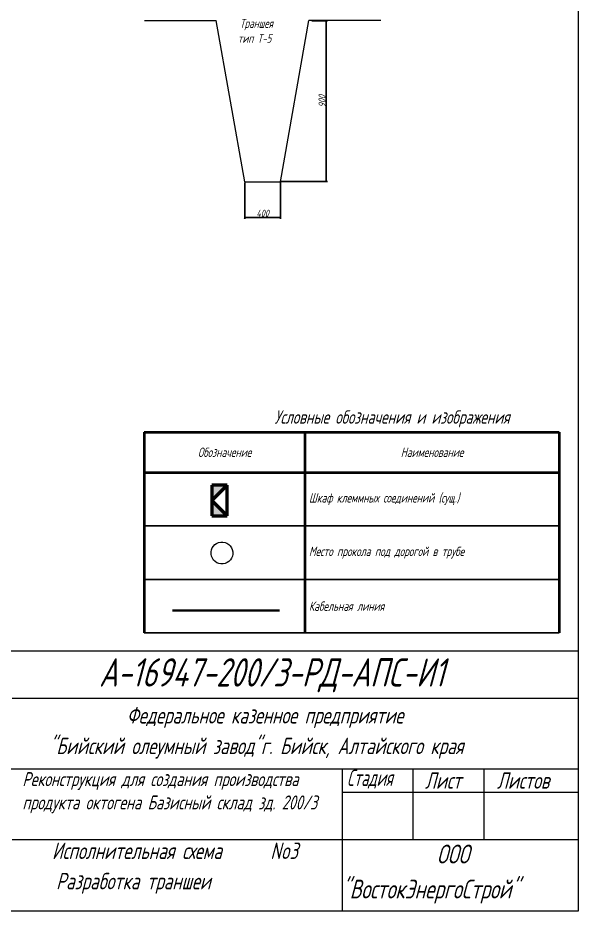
# Model space of a CAD drawing. Header units: millimetres. Extents: x 10081 to 14674, y 790 to 10644.
# Drawn here: x 13584 to 14065, y 7891 to 8658 of the extents above; entities that cross this region are included whole.
import ezdxf

# ---------------------------------------------------------------- set-up
doc = ezdxf.new("R2010")
doc.units = ezdxf.units.MM
doc.layers.get('Defpoints').update_dxf_attribs({"color": 33})
for name, color, linetype, lineweight in [('ИИ_ОФОРМЛЕНИЕ_025', 7, 'Continuous', 25), ('Линия связи (Вновь)', 3, 'Continuous', 60), ('Размерная', 4, 'Continuous', 25), ('Рамка толстая', 7, 'Continuous', 60), ('ТаБлица', 253, 'Continuous', 25), ('текст', 7, 'Continuous', 25), ('Щиты пульты (Вновь)', 5, 'Continuous', 50), ('Элемент эл. схем', 7, 'Continuous', 35)]:
    doc.layers.add(name, color=color, linetype=linetype, lineweight=lineweight)
doc.styles.add('Simplex', font='simplex.shx', dxfattribs={"width": 0.7, "oblique": 15})
doc.styles.get("Standard").update_dxf_attribs({"font": 'arial.ttf'})
doc.dimstyles.new('Simplex', dxfattribs={"dimtxt": 2.5, "dimasz": 2.5, "dimexe": 1.25, "dimexo": 0.625, "dimtad": 1, "dimtxsty": 'Simplex', "dimcen": 2.5, "dimclrt": 2, "dimadec": 0, "dimazin": 0, "dimtfac": 1, "dimtmove": 0, "dimatfit": 3, "dimfxl": 1, "dimarcsym": 0})

# ---------------------------------------------------------------- blocks, each defined once
blk = doc.blocks.new('_ArchTick')
at = {"color": 0, "linetype": 'ByBlock', "const_width": 0.15}
blk.add_lwpolyline([(-0.5, -0.5), (0.5, 0.5)], dxfattribs=at)
blk = doc.blocks.new('*D66')
at = {"layer": 'Defpoints', "color": 0, "lineweight": 40, "transparency": 16777216}
for p in [(13835.48, 8655.83), (13848.46, 8655.83), (13808.13, 8517.61)]:
    blk.add_point(p, dxfattribs=at)
at = {"layer": 'Размерная', "color": 0, "lineweight": -2, "transparency": 16777216}
for p, q in [((13836.1, 8655.83), (13849.71, 8655.83)), ((13848.46, 8517.61), (13848.46, 8655.83)), ((13808.75, 8517.61), (13849.71, 8517.61))]:
    blk.add_line(p, q, dxfattribs=at)
at = {"layer": 'Размерная', "color": 0, "lineweight": -2, "transparency": 16777216, "xscale": 1.5, "yscale": 1.5, "zscale": 1.5}
for p, rotation in [((13848.46, 8655.83), 90), ((13848.46, 8517.61), 270)]:
    blk.add_blockref('_ArchTick', p, dxfattribs=dict(at, rotation=rotation))
at = {"layer": 'Размерная', "color": 2, "lineweight": 20, "transparency": 16777216, "insert": (13844.83, 8586.72), "char_height": 2, "attachment_point": 5, "rotation": 90, "style": 'Simplex'}
blk.add_mtext('{\\H3x;\\C256;900}', dxfattribs=at)
blk = doc.blocks.new('*D67')
at = {"layer": 'Defpoints', "color": 0, "lineweight": 40, "transparency": 16777216}
for p in [(13778.43, 8517.5), (13809.23, 8517.5), (13809.23, 8486.75)]:
    blk.add_point(p, dxfattribs=at)
at = {"layer": 'Размерная', "color": 0, "lineweight": -2, "transparency": 16777216}
for p, q in [((13778.43, 8516.88), (13778.43, 8485.5)), ((13809.23, 8516.88), (13809.23, 8485.5)), ((13778.43, 8486.75), (13809.23, 8486.75))]:
    blk.add_line(p, q, dxfattribs=at)
at = {"layer": 'Размерная', "color": 0, "lineweight": -2, "transparency": 16777216, "xscale": 1.5, "yscale": 1.5, "zscale": 1.5, "rotation": 180}
blk.add_blockref('_ArchTick', (13778.43, 8486.75), dxfattribs=at)
at = {"layer": 'Размерная', "color": 0, "lineweight": -2, "transparency": 16777216, "xscale": 1.5, "yscale": 1.5, "zscale": 1.5}
blk.add_blockref('_ArchTick', (13809.23, 8486.75), dxfattribs=at)
at = {"layer": 'Размерная', "color": 2, "lineweight": 20, "transparency": 16777216, "insert": (13793.83, 8490.38), "char_height": 2, "attachment_point": 5, "style": 'Simplex'}
blk.add_mtext('{\\H3x;\\C256;400}', dxfattribs=at)
blk = doc.blocks.new('*T68')
at = {"layer": 'ТаБлица', "color": 0, "linetype": 'ByBlock', "lineweight": 40, "transparency": 16777216}
for p, q in [((0, 0), (356.5, 0)), ((0, 0), (0, -172.5)), ((138, 0), (138, -172.5)), ((356.5, 0), (356.5, -172.5)), ((0, -34.5), (356.5, -34.5))]:
    blk.add_line(p, q, dxfattribs=at)
at = {"layer": 'ТаБлица', "color": 5, "linetype": 'ByBlock', "lineweight": 25, "transparency": 16777216}
for p, q in [((0, -80.5), (356.5, -80.5)), ((0, -126.5), (356.5, -126.5)), ((0, -172.5), (356.5, -172.5))]:
    blk.add_line(p, q, dxfattribs=at)
at = {"layer": 'ТаБлица', "color": 2, "lineweight": 20, "transparency": 16777216, "char_height": 8.05, "style": 'Simplex'}
for s, insert, width, attachment_point in [('{\\C256;\\c0;Обозначение}', (69, -17.25), 138, 5), ('{\\C256;\\c0;Наименование}', (247.25, -17.25), 218.5, 5), ('{\\C256;\\c0;Шкаф клеммных соединений (сущ.)}', (141.45, -57.5), 211.6, 4), ('{\\C256;\\c0;Место прокола под дорогой в трубе}', (141.45, -103.5), 211.6, 4), ('{\\C256;\\c0;Кабельная линия}', (141.45, -149.5), 211.6, 4)]:
    blk.add_mtext(s, dxfattribs=dict(at, insert=insert, width=width, attachment_point=attachment_point))
blk = doc.blocks.new('A$C4BB167BF')
at = {"layer": 'Щиты пульты (Вновь)', "true_color": 0xc7c8ca}
h = blk.add_hatch(color=9, dxfattribs=at)
h.paths.add_polyline_path([(0, 3), (0, 0), (3, 3)])
h.paths.add_polyline_path([(6, 3), (3, 3), (6, 0)])
at = {"layer": 'Щиты пульты (Вновь)', "color": 252, "true_color": 0x939598}
for p, q in [((0, 3), (0, 0)), ((6, 3), (0, 3)), ((0, 0), (3, 3)), ((3, 3), (6, 0)), ((6, 0), (6, 3)), ((0, 0), (6, 0))]:
    blk.add_line(p, q, dxfattribs=at)

msp = doc.modelspace()

# ---------------------------------------------------------------- linework, layer by layer
at = {"color": 18, "lineweight": 20, "true_color": 0x000000}
for p, q in [((13315.52271, 8114.25153), (14064.77271, 8114.25153)), ((13578.77271, 8073.75153), (14064.77271, 8073.75153)), ((13315.52271, 8013.00153), (14064.77271, 8013.00153)), ((13862.27271, 8013.00153), (13862.27271, 7891.50153)), ((13923.02271, 8013.00153), (13923.02271, 7952.25153)), ((13983.77271, 8013.00153), (13983.77271, 7952.25153)), ((13862.27271, 7992.75153), (14064.77271, 7992.75153)), ((13578.77271, 7952.25153), (14064.77271, 7952.25153))]:
    msp.add_line(p, q, dxfattribs=at)
msp.add_ellipse((13758.8698, 8198.38832), major_axis=(1.01119, -9.36317), ratio=0.990291513, start_param=-7.853981634, end_param=-1.570796327, dxfattribs=at)
at = {"layer": 'Линия связи (Вновь)', "color": 18, "lineweight": 35, "true_color": 0x000000}
msp.add_line((13716.4691, 8149.0242), (13808.4691, 8149.0242), dxfattribs=at)
at = {"layer": 'Рамка толстая', "color": 18, "lineweight": 20, "true_color": 0x000000}
for p, q in [((14064.9186, 9223.69819), (14064.9186, 7890.57319)), ((14064.9186, 7890.57319), (13096.2936, 7890.57319))]:
    msp.add_line(p, q, dxfattribs=at)
at = {"layer": 'Элемент эл. схем', "color": 18, "lineweight": 20, "true_color": 0x000000}
for p, q in [((13692.3942, 8656.10048), (13753.9942, 8656.10048)), ((13778.43312, 8517.50048), (13753.9942, 8656.10048)), ((13809.23312, 8517.50048), (13833.67204, 8656.10048)), ((13895.27204, 8656.10048), (13833.67204, 8656.10048)), ((13778.43312, 8517.50048), (13809.23312, 8517.50048))]:
    msp.add_line(p, q, dxfattribs=at)

# ---------------------------------------------------------------- block references
msp.add_blockref('*T68', (13692.16858, 8302.1808))
at = {"color": 18, "lineweight": 20, "true_color": 0x000000, "xscale": 4.41, "yscale": 4.41, "zscale": 4.41, "rotation": 90}
msp.add_blockref('A$C4BB167BF', (13763.46027, 8230.20799), dxfattribs=at)

# ---------------------------------------------------------------- texts
at = {"color": 18, "lineweight": 20, "true_color": 0x000000, "style": 'Simplex', "oblique": 15}
for s, height, width, p in [('А-16947-200/3-РД-АПС-И1', 24.3, 0.7, (13653.27712, 8083.58724)), ('Федеральное казенное предприятие', 14.175, 0.7, (13677.12323, 8051.81403)), ('"Бийский олеумный завод"г. Бийск, Алтайского края', 14.175, 0.7, (13610.65217, 8025.48903)), ('Стадия', 14.175, 0.6, (13866.22448, 7998.15153)), ('Лист', 14.175, 0.7, (13933.31646, 7995.78903)), ('Листов', 14.175, 0.7, (13995.16419, 7995.78903)), ('Исполнительная схема ', 14.175, 0.7, (13612.91387, 7935.33725)), ('No3', 14.175, 0.7, (13800.49637, 7935.33725)), ('ООО', 16.2, 0.7, (13943.53232, 7931.51938)), ('Разработка траншеи', 14.175, 0.7, (13616.38582, 7909.28635)), ('"ВостокЭнергоСтрой"', 16.2, 0.7, (13861.87858, 7901.43367))]:
    msp.add_text(s, height=height, dxfattribs=dict(at, width=width)).set_placement(p)
at = {"layer": 'ИИ_ОФОРМЛЕНИЕ_025', "color": 18, "lineweight": 20, "true_color": 0x000000, "insert": (13587.4332, 8010.00382), "char_height": 12, "attachment_point": 1}
msp.add_mtext_dynamic_manual_height_columns('{\\Fsimplex|c204;\\Q15;\\W0.7;Реконструкция для создания производства продукта октогена Базисный склад зд. 200/3}', width=276.2589272, gutter_width=12.5, heights=[0], dxfattribs=at)
at = {"layer": 'ТаБлица', "color": 18, "lineweight": 20, "true_color": 0x000000, "insert": (13905.05046, 8313.6808), "char_height": 11.5, "width": 425.2362496, "attachment_point": 5, "style": 'Simplex'}
msp.add_mtext('Условные обозначения и изображения', dxfattribs=at)
at = {"layer": 'текст', "color": 18, "lineweight": 20, "true_color": 0x000000, "insert": (13767.92863, 8657.38876), "char_height": 7.7, "attachment_point": 1, "style": 'Simplex'}
msp.add_mtext_dynamic_manual_height_columns('\\pi6.3336;Траншея\\P\\pi4.5781;тип Т-5', width=45.8694283, gutter_width=12.5, heights=[0], dxfattribs=at)

# ---------------------------------------------------------------- dimensions: what is measured, and where the dimension line sits
at = {"layer": 'Размерная', "color": 18, "lineweight": 20, "true_color": 0x000000}
dim = msp.add_linear_dim(base=(13848.45937, 8655.83255), p1=(13808.12503, 8517.61022), p2=(13835.47969, 8655.83255), angle=90, text='{\\H3x;\\C256;900}', dimstyle='Simplex', override={"dimtxt": 2, "dimasz": 1.5, "dimlfac": 20, "dimrnd": 1, "dimblk1": 'ArchTick', "dimblk2": 'ArchTick', "dimsah": 1}, dxfattribs=at)
dim.commit()
dim.dimension.update_dxf_attribs({"geometry": '*D66', "text_midpoint": (13844.83437, 8586.72139)})
dim = msp.add_linear_dim(base=(13809.23312, 8486.75309), p1=(13778.43312, 8517.50048), p2=(13809.23312, 8517.50048), text='{\\H3x;\\C256;400}', dimstyle='Simplex', override={"dimtxt": 2, "dimasz": 1.5, "dimlfac": 20, "dimrnd": 1, "dimtxsty": 'Simplex', "dimblk1": 'ArchTick', "dimblk2": 'ArchTick', "dimsah": 1}, dxfattribs=at)
dim.commit()
dim.dimension.update_dxf_attribs({"geometry": '*D67', "text_midpoint": (13793.83312, 8490.37809)})

doc.saveas('drawing.dxf')
